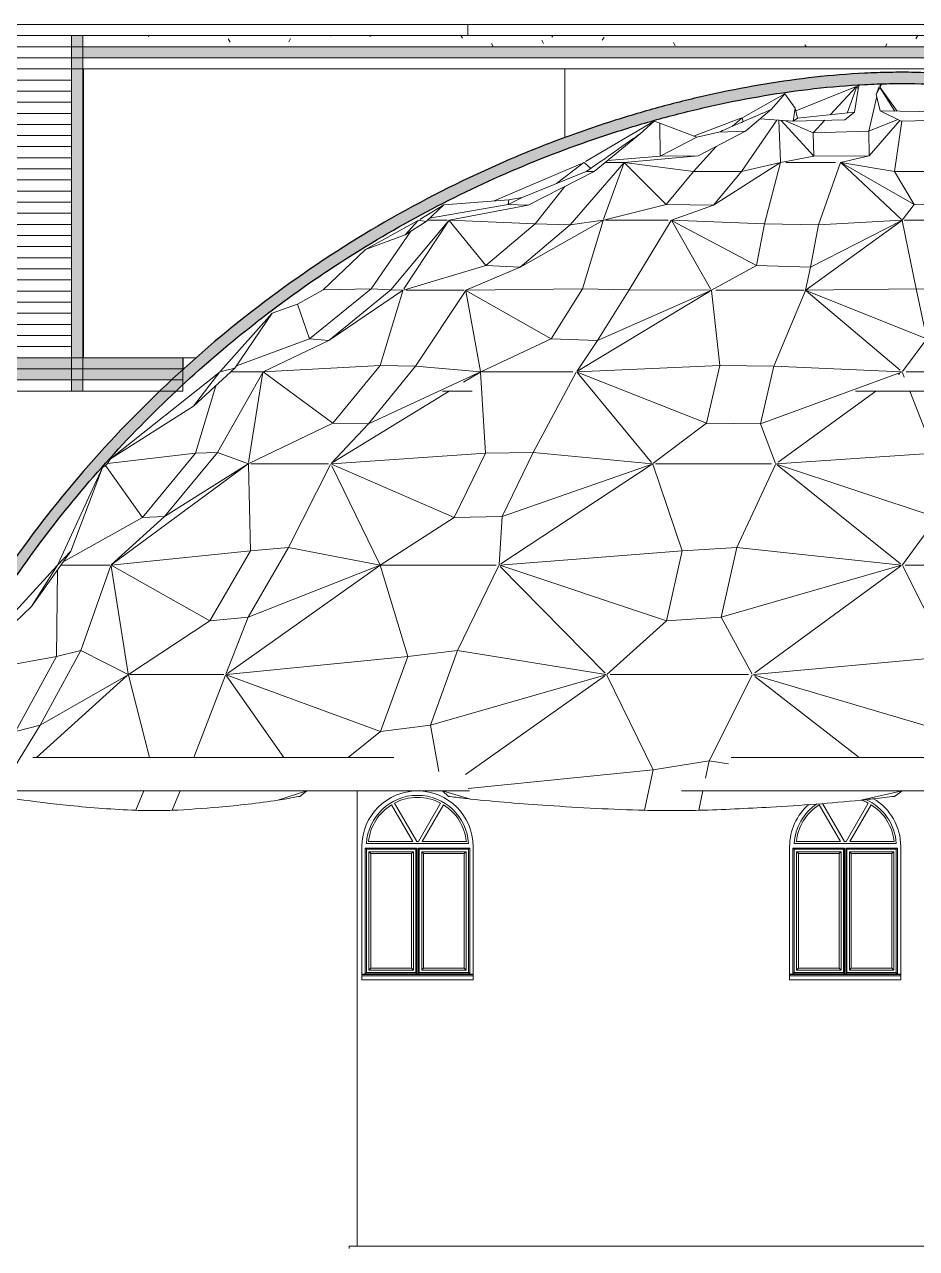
# Model space of a CAD drawing. Header units: millimetres. Extents: x -19779 to 53254, y -11975 to 15500.
# Drawn here: x 9084 to 17114, y 3580 to 14600 of the extents above; entities that cross this region are included whole.
import ezdxf

# ---------------------------------------------------------------- set-up
doc = ezdxf.new("R2010")
doc.units = ezdxf.units.MM
for name, color, linetype, lineweight in [('A-FLOR', 192, 'Continuous', 9), ('A-FLOR-FNSH', 192, 'Continuous', 35), ('A-FLOR-HRAL', 11, 'Continuous', 9), ('A-FLOR-MCUT', 51, 'Continuous', 9), ('A-FLOR-PATT', 8, 'Continuous', 35), ('A-GENM', 13, 'Continuous', 9), ('A-GLAZ', 151, 'Continuous', 9), ('A-GLAZ-CURT', 52, 'Continuous', 9), ('A-WALL', 113, 'Continuous', 9), ('A-WALL-PATT', 111, 'Continuous', 25), ('I-WALL', 2, 'Continuous', 9)]:
    doc.layers.add(name, color=color, linetype=linetype, lineweight=lineweight)
pattern_1 = [(0, (19874.81, -1675), (812.8, 203.2), [33.528, -576.072, 33.528, -576.072, -3251.2]), (0, (19874.81, -1675), (812.8, 203.2), [-1219.2, 33.528, -1185.672, 33.528, -576.072, -1422.4]), (0, (19874.81, -1675), (812.8, 203.2), [-3048, 33.528, -372.872, 33.528, -982.472]), (120, (20179.61, -1573.4), (-582.3764, 602.3054), [33.528, -576.072, 33.528, -3827.272]), (120, (20179.61, -1573.4), (-582.3764, 602.3054), [-643.128, -576.072, 33.528, -1185.672, -2032]), (120, (20179.61, -1573.4), (-582.3764, 602.3054), [-2438.4, 33.528, -576.072, 33.528, -1388.872]), (120, (20179.61, -1573.4), (-582.3764, 602.3054), [-3081.528, -372.872, 33.528, -982.472]), (240, (20281.21, -1167), (-230.4236, -805.5054), [33.528, -576.072, 33.528, -3827.272]), (240, (20281.21, -1167), (-230.4236, -805.5054), [-643.128, -576.072, 33.528, -1185.672, -2032]), (240, (20281.21, -1167), (-230.4236, -805.5054), [-2438.4, 33.528, -576.072, 33.528, -1388.872]), (240, (20281.21, -1167), (-230.4236, -805.5054), [-3081.528, -372.872, 33.528, -982.472])]

# ---------------------------------------------------------------- blocks, each defined once
blk = doc.blocks.new('栏杆扶手 - 栏杆扶手-159512-Section 1')
at = {"layer": 'A-FLOR-HRAL'}
for p in [(21987, 3600), (12008, 3580)]:
    blk.add_line(p, (12008, 3600), dxfattribs=at)
blk = doc.blocks.new('HOOR LIGHT3 - HOOR LIGHT-166080-Section 1')
at = {"layer": 'A-GENM'}
for p, q in [((7365, 11800), (9509, 11800)), ((9509, 11700), (7365, 11700))]:
    blk.add_line(p, q, dxfattribs=at)
blk = doc.blocks.new('HOOR LIGHT4 - HOOR LIGHT-166110-Section 1')
at = {"layer": 'A-GENM'}
for p, q in [((7365, 12000), (9509, 12000)), ((9509, 11900), (7365, 11900))]:
    blk.add_line(p, q, dxfattribs=at)
blk = doc.blocks.new('HOOR LIGHT5 - HOOR LIGHT-166140-Section 1')
at = {"layer": 'A-GENM'}
for p, q in [((7365, 12200), (9509, 12200)), ((9509, 12100), (7365, 12100))]:
    blk.add_line(p, q, dxfattribs=at)
blk = doc.blocks.new('HOOR LIGHT6 - HOOR LIGHT-166170-Section 1')
at = {"layer": 'A-GENM'}
for p, q in [((7365, 12400), (9509, 12400)), ((9509, 12300), (7365, 12300))]:
    blk.add_line(p, q, dxfattribs=at)
blk = doc.blocks.new('HOOR LIGHT7 - HOOR LIGHT-166200-Section 1')
at = {"layer": 'A-GENM'}
for p, q in [((7365, 12600), (9509, 12600)), ((9509, 12500), (7365, 12500))]:
    blk.add_line(p, q, dxfattribs=at)
blk = doc.blocks.new('HOOR LIGHT8 - HOOR LIGHT-166230-Section 1')
at = {"layer": 'A-GENM'}
for p, q in [((7365, 12800), (9509, 12800)), ((9509, 12700), (7365, 12700))]:
    blk.add_line(p, q, dxfattribs=at)
blk = doc.blocks.new('HOOR LIGHT9 - HOOR LIGHT-166260-Section 1')
at = {"layer": 'A-GENM'}
for p, q in [((7365, 13000), (9509, 13000)), ((9509, 12900), (7365, 12900))]:
    blk.add_line(p, q, dxfattribs=at)
blk = doc.blocks.new('HOOR LIGHT10 - HOOR LIGHT-166290-Section 1')
at = {"layer": 'A-GENM'}
for p, q in [((7365, 13200), (9509, 13200)), ((9509, 13100), (7365, 13100))]:
    blk.add_line(p, q, dxfattribs=at)
blk = doc.blocks.new('HOOR LIGHT11 - HOOR LIGHT-166320-Section 1')
at = {"layer": 'A-GENM'}
for p, q in [((7365, 13400), (9509, 13400)), ((9509, 13300), (7365, 13300))]:
    blk.add_line(p, q, dxfattribs=at)
blk = doc.blocks.new('HOOR LIGHT12 - HOOR LIGHT-166350-Section 1')
at = {"layer": 'A-GENM'}
for p, q in [((7365, 13600), (9509, 13600)), ((9509, 13500), (7365, 13500))]:
    blk.add_line(p, q, dxfattribs=at)
blk = doc.blocks.new('HOOR LIGHT13 - HOOR LIGHT-166380-Section 1')
at = {"layer": 'A-GENM'}
for p, q in [((7365, 13800), (9509, 13800)), ((9509, 13700), (7365, 13700))]:
    blk.add_line(p, q, dxfattribs=at)
blk = doc.blocks.new('HOOR LIGHT14 - HOOR LIGHT-166410-Section 1')
at = {"layer": 'A-GENM'}
for p, q in [((7365, 14000), (9509, 14000)), ((9509, 13900), (7365, 13900))]:
    blk.add_line(p, q, dxfattribs=at)
blk = doc.blocks.new('HOOR LIGHT15 - HOOR LIGHT-166476-Section 1')
at = {"layer": 'A-GENM'}
for p, q in [((7365, 14200), (9509, 14200)), ((9509, 14100), (7365, 14100))]:
    blk.add_line(p, q, dxfattribs=at)
blk = doc.blocks.new('HOOR LIGHT16 - HOOR LIGHT-166506-Section 1')
at = {"layer": 'A-GENM'}
for p, q in [((7365, 14400), (9509, 14400)), ((9509, 14300), (7365, 14300))]:
    blk.add_line(p, q, dxfattribs=at)
blk = doc.blocks.new('HOOR LIGHT17 - HOOR LIGHT-166536-Section 1')
at = {"layer": 'A-GENM'}
for p, q in [((7448, 14600), (13076, 14600)), ((13076, 14600), (20942, 14600)), ((13076, 14500), (13076, 14600)), ((9509, 14500), (7448, 14500))]:
    blk.add_line(p, q, dxfattribs=at)
blk = doc.blocks.new('tarh gonbad - tarh gonbad-172815-Section 1')
at = {"layer": 'A-GLAZ-CURT'}
for p, q in [((8514, 8784), (9378, 9728)), ((9413, 9733), (9852, 9733)), ((9593, 8963), (9861, 9729)), ((9861, 9729), (9593, 8963)), ((9864, 9724), (10018, 8755)), ((9372, 8909), (9382, 9688)), ((9382, 9688), (9372, 8909)), ((9593, 8963), (9227, 8293)), ((9227, 8293), (9593, 8963)), ((9593, 8963), (9372, 8909)), ((9593, 8963), (9372, 8909)), ((10018, 8748), (9593, 8963)), ((10018, 8748), (9593, 8963)), ((9372, 8909), (8485, 8748)), ((9372, 8909), (8485, 8748)), ((9372, 8909), (9004, 8235)), ((9004, 8235), (9372, 8909)), ((8483, 8744), (9004, 8235)), ((8483, 8744), (9004, 8235)), ((9194, 8000), (10008, 8738)), ((10017, 8746), (9227, 8293)), ((9227, 8293), (10017, 8746)), ((8363, 8000), (8453, 8572)), ((9227, 8293), (8922, 7796)), ((9227, 8293), (8922, 7796)), ((9004, 8235), (9227, 8293)), ((9004, 8235), (9227, 8293)), ((8457, 7810), (9004, 8235)), ((9004, 8235), (8457, 7810)), ((8743, 7700), (8458, 7700))]:
    blk.add_line(p, q, dxfattribs=at)
blk = doc.blocks.new('tarh gonbad - tarh gonbad-V20-Section 1')
at = {"layer": 'A-GLAZ-CURT'}
for p, q in [((10912, 8758), (12282, 9730)), ((12535, 8909), (12286, 9733)), ((12286, 9733), (12535, 8909)), ((12292, 9733), (13329, 9733)), ((12983, 8963), (13354, 9729)), ((13354, 9729), (12983, 8963)), ((13367, 9721), (14310, 8761)), ((12983, 8963), (12535, 8909)), ((12983, 8963), (12535, 8909)), ((12983, 8963), (12739, 8293)), ((12739, 8293), (12983, 8963)), ((14318, 8748), (12983, 8963)), ((14318, 8748), (12983, 8963)), ((12535, 8909), (10902, 8748)), ((12535, 8909), (10902, 8748)), ((12535, 8909), (12290, 8235)), ((12290, 8235), (12535, 8909)), ((10901, 8745), (12290, 8235)), ((10901, 8745), (12290, 8235)), ((11418, 8000), (10904, 8737)), ((14317, 8745), (12739, 8293)), ((12739, 8293), (14317, 8745)), ((13054, 7847), (14305, 8734)), ((12290, 8235), (12739, 8293)), ((12290, 8235), (12739, 8293)), ((12739, 8293), (12814, 7876)), ((12739, 8293), (12814, 7876)), ((11999, 8000), (12290, 8235)), ((12290, 8235), (11999, 8000))]:
    blk.add_line(p, q, dxfattribs=at)
blk = doc.blocks.new('tarh gonbad - tarh gonbad-172816-Section 1')
at = {"layer": 'A-GLAZ-CURT'}
for p, q in [((9875, 9742), (11087, 10635)), ((11118, 9862), (11101, 10642)), ((11101, 10642), (11118, 9862)), ((11121, 10645), (11820, 10645)), ((11460, 9891), (11839, 10640)), ((11839, 10640), (11460, 9891)), ((11850, 10628), (12284, 9737)), ((11118, 9862), (9866, 9733)), ((11118, 9862), (9866, 9733)), ((11118, 9862), (10754, 9231)), ((10754, 9231), (11118, 9862)), ((11460, 9891), (11098, 9263)), ((11098, 9263), (11460, 9891)), ((11460, 9891), (11118, 9862)), ((11460, 9891), (11118, 9862)), ((12286, 9733), (11460, 9891)), ((12286, 9733), (11460, 9891)), ((10018, 8755), (9864, 9724)), ((9865, 9731), (10754, 9231)), ((9865, 9731), (10754, 9231)), ((10912, 8758), (12282, 9730)), ((12285, 9732), (11098, 9263)), ((11098, 9263), (12285, 9732)), ((10754, 9231), (11098, 9263)), ((10754, 9231), (11098, 9263)), ((11098, 9263), (10897, 8750)), ((11098, 9263), (10897, 8750)), ((10022, 8749), (10754, 9231)), ((10754, 9231), (10022, 8749)), ((10880, 8747), (10034, 8747))]:
    blk.add_line(p, q, dxfattribs=at)
blk = doc.blocks.new('tarh gonbad - tarh gonbad-V21-Section 1')
at = {"layer": 'A-GLAZ-CURT'}
for p, q in [((13373, 9744), (14725, 10636)), ((15003, 9862), (14739, 10642)), ((14739, 10642), (15003, 9862)), ((14763, 10645), (15810, 10645)), ((15497, 9891), (15845, 10640)), ((15845, 10640), (15497, 9891)), ((15863, 10632), (16971, 9744)), ((15003, 9862), (13362, 9733)), ((15003, 9862), (13362, 9733)), ((15003, 9862), (14862, 9231)), ((14862, 9231), (15003, 9862)), ((15497, 9891), (15003, 9862)), ((15497, 9891), (15003, 9862)), ((15497, 9891), (15355, 9263)), ((15355, 9263), (15497, 9891)), ((16979, 9733), (15497, 9891)), ((16979, 9733), (15497, 9891)), ((13362, 9731), (14862, 9231)), ((13362, 9731), (14862, 9231)), ((14310, 8761), (13367, 9721)), ((16979, 9731), (15355, 9263)), ((15355, 9263), (16979, 9731)), ((15659, 8762), (16971, 9722)), ((14862, 9231), (15355, 9263)), ((14862, 9231), (15355, 9263)), ((15355, 9263), (15636, 8751)), ((15355, 9263), (15636, 8751)), ((14327, 8749), (14862, 9231)), ((14862, 9231), (14327, 8749)), ((15601, 8747), (14357, 8747))]:
    blk.add_line(p, q, dxfattribs=at)
blk = doc.blocks.new('tarh gonbad - tarh gonbad-172817-Section 1')
at = {"layer": 'A-GLAZ-CURT'}
for p, q in [((9859, 10691), (10834, 11465)), ((10822, 10748), (11232, 11473)), ((11232, 11473), (10822, 10748)), ((10942, 11473), (11228, 11473)), ((11231, 11471), (11102, 10656)), ((10624, 10740), (10806, 11347)), ((10806, 11347), (10624, 10740)), ((10624, 10740), (9833, 10649)), ((10624, 10740), (9833, 10649)), ((9859, 10691), (9833, 10649)), ((10624, 10740), (10146, 10161)), ((10146, 10161), (10624, 10740)), ((10822, 10748), (10345, 10170)), ((10345, 10170), (10822, 10748)), ((10822, 10748), (10624, 10740)), ((10822, 10748), (10624, 10740)), ((11101, 10645), (10822, 10748)), ((11101, 10645), (10822, 10748)), ((9385, 9738), (9786, 10612)), ((9813, 10629), (9786, 10612)), ((9813, 10629), (9833, 10649)), ((9813, 10629), (10146, 10161)), ((9813, 10629), (10146, 10161)), ((9875, 9742), (11087, 10635)), ((11099, 10644), (10345, 10170)), ((10345, 10170), (11099, 10644)), ((9434, 9762), (10146, 10161)), ((10146, 10161), (9434, 9762)), ((10345, 10170), (9864, 9735)), ((10345, 10170), (9864, 9735)), ((10146, 10161), (10345, 10170)), ((10146, 10161), (10345, 10170)), ((9852, 9733), (9413, 9733))]:
    blk.add_line(p, q, dxfattribs=at)
blk = doc.blocks.new('tarh gonbad - tarh gonbad-V22-Section 1')
at = {"layer": 'A-GLAZ-CURT'}
for p, q in [((13037, 11379), (13182, 11468)), ((13233, 10740), (13190, 11471)), ((13190, 11471), (13233, 10740)), ((13198, 11473), (14019, 11473)), ((13663, 10748), (14051, 11469)), ((14051, 11469), (13663, 10748)), ((14062, 11463), (14728, 10656)), ((11864, 10659), (12908, 11300)), ((13233, 10740), (11850, 10645)), ((13233, 10740), (11850, 10645)), ((13233, 10740), (12953, 10161)), ((12953, 10161), (13233, 10740)), ((13663, 10748), (13233, 10740)), ((13663, 10748), (13233, 10740)), ((13663, 10748), (13384, 10170)), ((13384, 10170), (13663, 10748)), ((14734, 10645), (13663, 10748)), ((14734, 10645), (13663, 10748)), ((11848, 10642), (12953, 10161)), ((11848, 10642), (12953, 10161)), ((12284, 9737), (11850, 10628)), ((13373, 9744), (14725, 10636)), ((14733, 10643), (13384, 10170)), ((13384, 10170), (14733, 10643)), ((12286, 9733), (12953, 10161)), ((12953, 10161), (12286, 9733)), ((12953, 10161), (13384, 10170)), ((12953, 10161), (13384, 10170)), ((13384, 10170), (13356, 9735)), ((13384, 10170), (13356, 9735)), ((13329, 9733), (12292, 9733))]:
    blk.add_line(p, q, dxfattribs=at)
blk = doc.blocks.new('tarh gonbad - tarh gonbad-172818-Section 1')
at = {"layer": 'A-GLAZ-CURT'}
for p, q in [((12285, 11530), (12489, 12202)), ((12489, 12202), (12285, 11530)), ((12520, 12207), (13043, 12207)), ((12605, 11524), (13056, 12205)), ((13056, 12205), (12605, 11524)), ((13057, 12203), (13189, 11477)), ((11102, 10656), (11231, 11471)), ((12285, 11530), (11232, 11473)), ((12285, 11530), (11232, 11473)), ((11232, 11473), (11861, 11011)), ((11232, 11473), (11861, 11011)), ((12285, 11530), (11861, 11011)), ((11861, 11011), (12285, 11530)), ((12605, 11524), (12180, 11004)), ((12180, 11004), (12605, 11524)), ((13188, 11472), (12180, 11004)), ((12180, 11004), (13188, 11472)), ((12605, 11524), (12285, 11530)), ((12605, 11524), (12285, 11530)), ((13190, 11473), (12605, 11524)), ((13190, 11473), (12605, 11524)), ((13037, 11379), (13182, 11468)), ((11864, 10659), (12908, 11300)), ((11105, 10647), (11861, 11011)), ((11861, 11011), (11105, 10647)), ((12180, 11004), (11844, 10647)), ((12180, 11004), (11844, 10647)), ((11861, 11011), (12180, 11004)), ((11861, 11011), (12180, 11004)), ((11820, 10645), (11121, 10645))]:
    blk.add_line(p, q, dxfattribs=at)
blk = doc.blocks.new('tarh gonbad - tarh gonbad-V23-Section 1')
at = {"layer": 'A-GLAZ-CURT'}
for p, q in [((14072, 11484), (15250, 12195)), ((15344, 11530), (15269, 12204)), ((15269, 12204), (15344, 11530)), ((15309, 12207), (16104, 12207)), ((15829, 11524), (16115, 12205)), ((16115, 12205), (15829, 11524)), ((16121, 12203), (16968, 11487)), ((15344, 11530), (14059, 11473)), ((15344, 11530), (14059, 11473)), ((14059, 11471), (15225, 11011)), ((14059, 11471), (15225, 11011)), ((14728, 10656), (14062, 11463)), ((15344, 11530), (15225, 11011)), ((15225, 11011), (15344, 11530)), ((15829, 11524), (15344, 11530)), ((15829, 11524), (15344, 11530)), ((15829, 11524), (15709, 11004)), ((15709, 11004), (15829, 11524)), ((16978, 11470), (15709, 11004)), ((15709, 11004), (16978, 11470)), ((16979, 11473), (15829, 11524)), ((16979, 11473), (15829, 11524)), ((16952, 11449), (16965, 11458)), ((15868, 10660), (16748, 11300)), ((14740, 10647), (15225, 11011)), ((15225, 11011), (14740, 10647)), ((15225, 11011), (15709, 11004)), ((15225, 11011), (15709, 11004)), ((15709, 11004), (15846, 10647)), ((15709, 11004), (15846, 10647)), ((15810, 10645), (14763, 10645))]:
    blk.add_line(p, q, dxfattribs=at)
blk = doc.blocks.new('tarh gonbad - tarh gonbad-172819-Section 1')
at = {"layer": 'A-GLAZ-CURT'}
for p, q in [((12154, 12573), (12617, 12830)), ((12382, 12210), (12903, 12835)), ((12903, 12835), (12382, 12210)), ((12900, 12830), (12499, 12220)), ((12712, 12837), (12890, 12837)), ((12205, 12221), (12562, 12739)), ((12562, 12739), (12205, 12221)), ((12154, 12573), (11772, 12212)), ((11542, 12081), (11772, 12212)), ((12205, 12221), (11651, 11770)), ((11651, 11770), (12205, 12221)), ((12205, 12221), (11772, 12212)), ((12205, 12221), (11772, 12212)), ((12382, 12210), (11824, 11755)), ((11824, 11755), (12382, 12210)), ((12486, 12204), (11824, 11755)), ((11824, 11755), (12486, 12204)), ((12382, 12210), (12205, 12221)), ((12382, 12210), (12205, 12221)), ((12490, 12207), (12382, 12210)), ((12490, 12207), (12382, 12210)), ((11542, 12081), (11314, 12000)), ((11542, 12081), (11651, 11770)), ((11542, 12081), (11651, 11770)), ((10850, 11480), (11314, 12000)), ((10992, 11527), (11651, 11770)), ((11651, 11770), (10992, 11527)), ((11824, 11755), (11232, 11473)), ((11824, 11755), (11232, 11473)), ((11651, 11770), (11824, 11755)), ((11651, 11770), (11824, 11755)), ((11228, 11473), (10942, 11473))]:
    blk.add_line(p, q, dxfattribs=at)
blk = doc.blocks.new('tarh gonbad - tarh gonbad-V24-Section 1')
at = {"layer": 'A-GLAZ-CURT'}
for p, q in [((14108, 12221), (14293, 12834)), ((14293, 12834), (14108, 12221)), ((14315, 12837), (14877, 12837)), ((14528, 12210), (14905, 12835)), ((14905, 12835), (14528, 12210)), ((14910, 12831), (15261, 12220)), ((13189, 11477), (13057, 12203)), ((13058, 12206), (13825, 11770)), ((13058, 12206), (13825, 11770)), ((14108, 12221), (13059, 12207)), ((14108, 12221), (13059, 12207)), ((14108, 12221), (13825, 11770)), ((13825, 11770), (14108, 12221)), ((14072, 11484), (15250, 12195)), ((14528, 12210), (14108, 12221)), ((14528, 12210), (14108, 12221)), ((14528, 12210), (14243, 11755)), ((14243, 11755), (14528, 12210)), ((15263, 12204), (14243, 11755)), ((14243, 11755), (15263, 12204)), ((15265, 12207), (14528, 12210)), ((15265, 12207), (14528, 12210)), ((13191, 11473), (13825, 11770)), ((13825, 11770), (13191, 11473)), ((13825, 11770), (14243, 11755)), ((13825, 11770), (14243, 11755)), ((14243, 11755), (14055, 11475)), ((14243, 11755), (14055, 11475)), ((14019, 11473), (13198, 11473))]:
    blk.add_line(p, q, dxfattribs=at)
blk = doc.blocks.new('tarh gonbad - tarh gonbad-172820-Section 1')
at = {"layer": 'A-GLAZ-CURT'}
for p, q in [((13313, 13012), (14092, 13345)), ((13997, 12796), (14482, 13358)), ((14482, 13358), (13997, 12796)), ((14482, 13356), (14297, 12846)), ((14312, 13358), (14477, 13358)), ((13680, 12805), (13948, 13141)), ((13948, 13141), (13680, 12805)), ((12499, 12220), (12900, 12830)), ((12906, 12836), (13237, 12429)), ((12906, 12836), (13237, 12429)), ((13680, 12805), (12908, 12837)), ((13680, 12805), (12908, 12837)), ((13680, 12805), (13237, 12429)), ((13237, 12429), (13680, 12805)), ((14290, 12835), (13546, 12414)), ((13546, 12414), (14290, 12835)), ((13997, 12796), (13546, 12414)), ((13546, 12414), (13997, 12796)), ((13997, 12796), (13680, 12805)), ((13997, 12796), (13680, 12805)), ((14292, 12837), (13997, 12796)), ((14292, 12837), (13997, 12796)), ((12496, 12208), (13237, 12429)), ((13237, 12429), (12496, 12208)), ((13546, 12414), (13058, 12207)), ((13546, 12414), (13058, 12207)), ((13237, 12429), (13546, 12414)), ((13237, 12429), (13546, 12414)), ((13043, 12207), (12520, 12207))]:
    blk.add_line(p, q, dxfattribs=at)
blk = doc.blocks.new('tarh gonbad - tarh gonbad-V25-Section 1')
at = {"layer": 'A-GLAZ-CURT'}
for p, q in [((15745, 12805), (15891, 13356)), ((15891, 13356), (15745, 12805)), ((15937, 13358), (16386, 13358)), ((16232, 12796), (16431, 13356)), ((16431, 13356), (16232, 12796)), ((16436, 13354), (16978, 12844)), ((15745, 12805), (14908, 12837)), ((15745, 12805), (14908, 12837)), ((14908, 12836), (15675, 12429)), ((14908, 12836), (15675, 12429)), ((15261, 12220), (14910, 12831)), ((15745, 12805), (15675, 12429)), ((15675, 12429), (15745, 12805)), ((16232, 12796), (15745, 12805)), ((16232, 12796), (15745, 12805)), ((16120, 12210), (16978, 12832)), ((16983, 12836), (16161, 12414)), ((16161, 12414), (16983, 12836)), ((16232, 12796), (16161, 12414)), ((16161, 12414), (16232, 12796)), ((16983, 12837), (16232, 12796)), ((16983, 12837), (16232, 12796)), ((15270, 12208), (15675, 12429)), ((15675, 12429), (15270, 12208)), ((15675, 12429), (16161, 12414)), ((15675, 12429), (16161, 12414)), ((16161, 12414), (16116, 12207)), ((16161, 12414), (16116, 12207)), ((16104, 12207), (15309, 12207))]:
    blk.add_line(p, q, dxfattribs=at)
blk = doc.blocks.new('tarh gonbad - tarh gonbad-172821-Section 1')
at = {"layer": 'A-GLAZ-CURT'}
for p, q in [((14751, 13731), (14133, 13365)), ((14751, 13731), (14626, 13616)), ((14212, 13275), (14626, 13616)), ((14626, 13616), (14212, 13275)), ((13313, 13012), (14092, 13345)), ((14119, 13356), (13874, 13168)), ((13874, 13168), (14119, 13356)), ((14122, 13358), (14181, 13304)), ((14122, 13358), (14181, 13304)), ((13563, 13043), (14140, 13275)), ((14212, 13275), (13618, 12972)), ((13618, 12972), (14212, 13275)), ((14212, 13275), (14140, 13275)), ((14212, 13275), (14140, 13275)), ((13443, 13022), (12859, 12976)), ((13563, 13043), (13437, 12979)), ((13437, 12979), (13563, 13043)), ((13443, 13022), (13437, 12979)), ((13443, 13022), (13437, 12979)), ((13443, 13022), (13563, 13043)), ((12643, 12845), (12859, 12976)), ((12731, 12855), (13437, 12979)), ((13437, 12979), (12731, 12855)), ((13618, 12972), (12908, 12838)), ((13618, 12972), (12908, 12838)), ((13437, 12979), (13618, 12972)), ((13437, 12979), (13618, 12972)), ((12890, 12837), (12712, 12837))]:
    blk.add_line(p, q, dxfattribs=at)
blk.add_open_spline([(14626, 13616), (14585, 13587), (14504, 13531), (14383, 13445), (14282, 13374), (14200, 13318), (14160, 13289), (14140, 13275)], degree=3, knots=[-1, -1, -1, -1, -0.75, -0.5, -0.25, -0.125, 0, 0, 0, 0], dxfattribs=at)
blk = doc.blocks.new('tarh gonbad - tarh gonbad-V26-Section 1')
at = {"layer": 'A-GLAZ-CURT'}
for p, q in [((15107, 13595), (15534, 13757)), ((15540, 13275), (15858, 13740)), ((15858, 13740), (15540, 13275)), ((15874, 13738), (15891, 13363)), ((15107, 13275), (15312, 13502)), ((15312, 13502), (15107, 13275)), ((14297, 12846), (14482, 13356)), ((15107, 13275), (14482, 13358)), ((15107, 13275), (14482, 13358)), ((14482, 13358), (14860, 12979)), ((14482, 13358), (14860, 12979)), ((15890, 13357), (15287, 12972)), ((15287, 12972), (15890, 13357)), ((15890, 13357), (15540, 13275)), ((15890, 13357), (15540, 13275)), ((15107, 13275), (14860, 12979)), ((14860, 12979), (15107, 13275)), ((15540, 13275), (15107, 13275)), ((15540, 13275), (15107, 13275)), ((15540, 13275), (15287, 12972)), ((15287, 12972), (15540, 13275)), ((14296, 12838), (14860, 12979)), ((14860, 12979), (14296, 12838)), ((14860, 12979), (15287, 12972)), ((14860, 12979), (15287, 12972)), ((15287, 12972), (14908, 12838)), ((15287, 12972), (14908, 12838)), ((14877, 12837), (14315, 12837))]:
    blk.add_line(p, q, dxfattribs=at)
blk = doc.blocks.new('tarh gonbad - tarh gonbad-172822-Section 1')
at = {"layer": 'A-GLAZ-CURT'}
for p, q in [((15929, 13975), (15550, 13764)), ((15929, 13975), (15808, 13837)), ((15576, 13639), (15808, 13837)), ((15808, 13837), (15576, 13639)), ((14133, 13365), (14751, 13731)), ((14803, 13713), (14751, 13731)), ((14803, 13713), (14807, 13413)), ((14803, 13713), (15135, 13584)), ((14803, 13713), (14807, 13413)), ((15107, 13595), (15534, 13757)), ((15544, 13760), (15455, 13683)), ((15455, 13683), (15544, 13760)), ((15545, 13761), (15554, 13726)), ((15545, 13761), (15554, 13726)), ((15135, 13584), (14807, 13413)), ((14807, 13413), (15135, 13584)), ((15135, 13584), (15334, 13631)), ((15576, 13639), (15150, 13418)), ((15150, 13418), (15576, 13639)), ((15576, 13639), (15334, 13631)), ((15576, 13639), (15334, 13631)), ((14477, 13358), (14312, 13358)), ((14333, 13375), (14807, 13413)), ((14807, 13413), (14333, 13375)), ((15150, 13418), (14482, 13358)), ((15150, 13418), (14482, 13358)), ((14807, 13413), (15150, 13418)), ((14807, 13413), (15150, 13418))]:
    blk.add_line(p, q, dxfattribs=at)
blk.add_open_spline([(15808, 13837), (15792, 13829), (15766, 13818), (15732, 13803), (15707, 13792), (15682, 13781), (15656, 13770), (15631, 13759), (15591, 13742), (15538, 13719), (15470, 13689), (15402, 13660), (15357, 13640), (15334, 13631)], degree=3, knots=[-1, -1, -1, -1, -0.892857, -0.839286, -0.785714, -0.732143, -0.678571, -0.625, -0.571429, -0.428571, -0.285714, -0.142857, 0, 0, 0, 0], dxfattribs=at)
blk = doc.blocks.new('tarh gonbad - tarh gonbad-V27-Section 1')
at = {"layer": 'A-GLAZ-CURT'}
for p, q in [((16027, 13823), (16564, 14038)), ((16337, 13788), (16575, 14041)), ((16575, 14041), (16337, 13788)), ((16786, 14033), (16941, 13821)), ((16684, 13639), (16757, 13951)), ((16757, 13951), (16684, 13639)), ((15891, 13363), (15874, 13738)), ((15895, 13737), (16189, 13413)), ((15895, 13737), (16189, 13413)), ((16185, 13626), (15936, 13734)), ((16185, 13626), (15936, 13734)), ((16185, 13626), (16290, 13738)), ((16290, 13738), (16185, 13626)), ((16945, 13745), (16684, 13639)), ((16945, 13745), (16684, 13639)), ((16963, 13736), (16689, 13418)), ((16689, 13418), (16963, 13736)), ((16684, 13639), (16185, 13626)), ((16684, 13639), (16185, 13626)), ((16185, 13626), (16189, 13413)), ((16189, 13413), (16185, 13626)), ((16684, 13639), (16689, 13418)), ((16689, 13418), (16684, 13639)), ((15893, 13358), (16189, 13413)), ((16189, 13413), (15893, 13358)), ((16386, 13358), (15937, 13358)), ((16189, 13413), (16689, 13418)), ((16189, 13413), (16689, 13418)), ((16689, 13418), (16431, 13358)), ((16689, 13418), (16431, 13358))]:
    blk.add_line(p, q, dxfattribs=at)
blk = doc.blocks.new('tarh gonbad - tarh gonbad-172823-Section 1')
at = {"layer": 'A-GLAZ-CURT'}
for p, q in [((16027, 13823), (16564, 14038)), ((16576, 14042), (16490, 13803)), ((16490, 13803), (16576, 14042)), ((16556, 13810), (16588, 14017)), ((16577, 14042), (16588, 14017)), ((16577, 14042), (16588, 14017)), ((16598, 14053), (16582, 14046)), ((16598, 14053), (16588, 14017)), ((15550, 13764), (15929, 13975)), ((16022, 13847), (15929, 13975)), ((16022, 13847), (16004, 13729)), ((16022, 13847), (16004, 13729)), ((16022, 13847), (16042, 13758)), ((16042, 13758), (16556, 13810)), ((16556, 13810), (16469, 13743)), ((16469, 13743), (16556, 13810)), ((15707, 13750), (16004, 13729)), ((16004, 13729), (15707, 13750)), ((16042, 13758), (16004, 13729)), ((16004, 13729), (16042, 13758)), ((16004, 13729), (16469, 13743)), ((16004, 13729), (16469, 13743))]:
    blk.add_line(p, q, dxfattribs=at)
blk = doc.blocks.new('tarh gonbad - tarh gonbad-V28-Section 1')
at = {"layer": 'A-GLAZ-CURT'}
for p, q in [((15659, 8762), (16971, 9722)), ((17399, 8909), (16987, 9729)), ((16987, 9729), (17399, 8909)), ((17013, 9733), (18196, 9733)), ((17901, 8963), (18233, 9727)), ((18233, 9727), (17901, 8963)), ((18257, 9718), (19617, 8768)), ((17901, 8963), (17399, 8909)), ((17901, 8963), (17399, 8909)), ((17901, 8963), (17872, 8293)), ((17872, 8293), (17901, 8963)), ((19635, 8748), (17901, 8963)), ((19635, 8748), (17901, 8963)), ((17399, 8909), (15647, 8748)), ((17399, 8909), (15647, 8748)), ((17399, 8909), (17369, 8235)), ((17369, 8235), (17399, 8909)), ((15647, 8744), (17369, 8235)), ((15647, 8744), (17369, 8235)), ((16599, 8000), (15660, 8730)), ((19635, 8744), (17872, 8293)), ((17872, 8293), (19635, 8744)), ((18765, 8000), (19625, 8729)), ((17369, 8235), (17872, 8293)), ((17369, 8235), (17872, 8293)), ((17872, 8293), (18138, 8000)), ((17872, 8293), (18138, 8000)), ((17201, 8000), (17369, 8235)), ((17369, 8235), (17201, 8000))]:
    blk.add_line(p, q, dxfattribs=at)
blk = doc.blocks.new('tarh gonbad - tarh gonbad-V29-Section 1')
at = {"layer": 'A-GLAZ-CURT'}
for p, q in [((17004, 11426), (16987, 11468)), ((16987, 11468), (17004, 11426)), ((17020, 11473), (17970, 11473)), ((17773, 10748), (17994, 11470)), ((17994, 11470), (17773, 10748)), ((18008, 11464), (18216, 11325)), ((16952, 11449), (16965, 11458)), ((15868, 10660), (16748, 11300)), ((17274, 10740), (17053, 11300)), ((17053, 11300), (17274, 10740)), ((18254, 11300), (19221, 10653)), ((17274, 10740), (15854, 10645)), ((17274, 10740), (15854, 10645)), ((17773, 10748), (17274, 10740)), ((17773, 10748), (17274, 10740)), ((17274, 10740), (17300, 10161)), ((17300, 10161), (17274, 10740)), ((19228, 10645), (17773, 10748)), ((17773, 10748), (17798, 10170)), ((19228, 10645), (17773, 10748)), ((17798, 10170), (17773, 10748)), ((15854, 10643), (17300, 10161)), ((15854, 10643), (17300, 10161)), ((16971, 9744), (15863, 10632)), ((19229, 10644), (17798, 10170)), ((17798, 10170), (19229, 10644)), ((18251, 9747), (19224, 10637)), ((16987, 9735), (17300, 10161)), ((17300, 10161), (16987, 9735)), ((17300, 10161), (17798, 10170)), ((17300, 10161), (17798, 10170)), ((17798, 10170), (18233, 9736)), ((17798, 10170), (18233, 9736)), ((18196, 9733), (17013, 9733))]:
    blk.add_line(p, q, dxfattribs=at)
blk = doc.blocks.new('tarh gonbad - tarh gonbad-V30-Section 1')
at = {"layer": 'A-GLAZ-CURT'}
for p, q in [((16120, 12210), (16978, 12832)), ((17110, 12221), (16985, 12836)), ((16985, 12836), (17110, 12221)), ((17004, 12837), (17648, 12837)), ((17612, 12210), (17701, 12833)), ((17701, 12833), (17612, 12210)), ((17718, 12827), (18678, 12222)), ((17110, 12221), (16118, 12207)), ((17110, 12221), (16118, 12207)), ((16118, 12206), (17207, 11770)), ((16118, 12206), (17207, 11770)), ((16968, 11487), (16121, 12203)), ((17612, 12210), (17110, 12221)), ((17110, 12221), (17207, 11770)), ((17612, 12210), (17110, 12221)), ((17207, 11770), (17110, 12221)), ((18694, 12207), (17612, 12210)), ((17612, 12210), (17709, 11755)), ((18694, 12207), (17612, 12210)), ((17709, 11755), (17612, 12210)), ((18695, 12203), (17709, 11755)), ((17709, 11755), (18695, 12203)), ((18005, 11483), (18688, 12192)), ((16987, 11475), (17207, 11770)), ((17207, 11770), (16987, 11475)), ((17207, 11770), (17709, 11755)), ((17207, 11770), (17709, 11755)), ((17709, 11755), (17994, 11474)), ((17709, 11755), (17994, 11474)), ((17970, 11473), (17020, 11473))]:
    blk.add_line(p, q, dxfattribs=at)
blk = doc.blocks.new('tarh gonbad - tarh gonbad-V31-Section 1')
at = {"layer": 'A-GLAZ-CURT'}
for p, q in [((16915, 13275), (16981, 13730)), ((16981, 13730), (16915, 13275)), ((17420, 13275), (17370, 13741)), ((17370, 13741), (17420, 13275)), ((16915, 13275), (16433, 13357)), ((16915, 13275), (16433, 13357)), ((16433, 13357), (17094, 12979)), ((16433, 13357), (17094, 12979)), ((16978, 12844), (16436, 13354)), ((18076, 13357), (17420, 13275)), ((18076, 13357), (17420, 13275)), ((18077, 13356), (17604, 12972)), ((17604, 12972), (18077, 13356)), ((17709, 12848), (18073, 13350)), ((17420, 13275), (16915, 13275)), ((16915, 13275), (17094, 12979)), ((17420, 13275), (16915, 13275)), ((17094, 12979), (16915, 13275)), ((17420, 13275), (17604, 12972)), ((17604, 12972), (17420, 13275)), ((16985, 12837), (17094, 12979)), ((17094, 12979), (16985, 12837)), ((17094, 12979), (17604, 12972)), ((17094, 12979), (17604, 12972)), ((17604, 12972), (17701, 12837)), ((17604, 12972), (17701, 12837)), ((17648, 12837), (17004, 12837))]:
    blk.add_line(p, q, dxfattribs=at)
blk = doc.blocks.new('tarh gonbad - tarh gonbad-V32-Section 1')
at = {"layer": 'A-GLAZ-CURT'}
for p, q in [((16752, 13971), (16800, 14060)), ((16752, 13971), (16778, 14043)), ((16752, 13971), (16778, 14043)), ((16783, 14047), (16800, 14060)), ((16785, 14032), (16919, 13821)), ((16785, 14032), (16919, 13821)), ((16941, 13821), (16786, 14033)), ((17325, 13815), (17358, 14014)), ((17369, 14053), (17358, 14014)), ((17392, 14042), (17358, 14014)), ((17392, 14042), (17358, 14014)), ((17369, 14053), (17387, 14046)), ((17394, 14041), (17470, 13743)), ((17470, 13743), (17394, 14041)), ((16752, 13971), (16786, 13823)), ((16786, 13823), (16977, 13729)), ((16786, 13823), (17325, 13815)), ((16977, 13729), (16786, 13823)), ((17325, 13815), (17470, 13743)), ((17470, 13743), (17325, 13815)), ((16977, 13729), (17470, 13743)), ((16977, 13729), (17470, 13743))]:
    blk.add_line(p, q, dxfattribs=at)
blk = doc.blocks.new('Arched _2_ - Arched _2_ 2-V52-Section 1')
at = {"layer": 'A-GLAZ'}
for p, q in [((12388, 7575), (12580, 7243)), ((12615, 7243), (12414, 7590)), ((12830, 7590), (12630, 7243)), ((12664, 7243), (12856, 7575)), ((12152, 6053), (12152, 7185)), ((12163, 7174), (12152, 7185)), ((12152, 7185), (12617, 7185)), ((13082, 7225), (12163, 7225)), ((12163, 6064), (12163, 7174)), ((12607, 7174), (12163, 7174)), ((12580, 7243), (12182, 7243)), ((12617, 7185), (12607, 7174)), ((12607, 7174), (12607, 6064)), ((12630, 7243), (12615, 7243)), ((12617, 7185), (12617, 6053)), ((12627, 6053), (12627, 7185)), ((12638, 7174), (12627, 7185)), ((12627, 7185), (13092, 7185)), ((12638, 6064), (12638, 7174)), ((13082, 7174), (12638, 7174)), ((13062, 7243), (12664, 7243)), ((13092, 7185), (13082, 7174)), ((13082, 7174), (13082, 6064)), ((13092, 7185), (13092, 6053)), ((12202, 7135), (12185, 7152)), ((12185, 7152), (12185, 6086)), ((12585, 7152), (12185, 7152)), ((12202, 7135), (12202, 6103)), ((12567, 7135), (12202, 7135)), ((12585, 7152), (12567, 7135)), ((12567, 6103), (12567, 7135)), ((12585, 6086), (12585, 7152)), ((12677, 7135), (12660, 7152)), ((12660, 7152), (12660, 6086)), ((13060, 7152), (12660, 7152)), ((12677, 7135), (12677, 6103)), ((13042, 7135), (12677, 7135)), ((13060, 7152), (13042, 7135)), ((13042, 6103), (13042, 7135)), ((13060, 6086), (13060, 7152)), ((12163, 6064), (12152, 6053)), ((12607, 6064), (12163, 6064)), ((12202, 6103), (12185, 6086)), ((12185, 6086), (12585, 6086)), ((12202, 6103), (12567, 6103)), ((12567, 6103), (12585, 6086)), ((12607, 6064), (12617, 6053)), ((12638, 6064), (12627, 6053)), ((13082, 6064), (12638, 6064)), ((12677, 6103), (12660, 6086)), ((12660, 6086), (13060, 6086)), ((12677, 6103), (13042, 6103)), ((13042, 6103), (13060, 6086)), ((13082, 6064), (13092, 6053)), ((12122, 6051), (13122, 6051)), ((13122, 6050), (12122, 6050)), ((13122, 6047), (12122, 6047)), ((12122, 6034), (12122, 6040)), ((12122, 6000), (12122, 6034)), ((13122, 6034), (12122, 6034)), ((13122, 6000), (12122, 6000)), ((12617, 6053), (12152, 6053)), ((13092, 6053), (12627, 6053)), ((13122, 6040), (13122, 6034)), ((13122, 6034), (13122, 6000))]:
    blk.add_line(p, q, dxfattribs=at)
for radius, start, end in [(460, 3.1154, 176.8846), (442, 61.9448, 118.0552), (442, 121.9448, 174.4171), (442, 5.5829, 58.0552)]:
    blk.add_arc((12622, 7200), radius, start, end, dxfattribs=at)
blk = doc.blocks.new('Arched _2_ - Arched _2_ 2-V53-Section 1')
at = {"layer": 'A-GLAZ'}
for p, q in [((16238, 7575), (16430, 7243)), ((16465, 7243), (16267, 7586)), ((16680, 7590), (16480, 7243)), ((16514, 7243), (16706, 7575)), ((16002, 6053), (16002, 7185)), ((16013, 7174), (16002, 7185)), ((16002, 7185), (16467, 7185)), ((16932, 7225), (16013, 7225)), ((16013, 6064), (16013, 7174)), ((16457, 7174), (16013, 7174)), ((16430, 7243), (16032, 7243)), ((16467, 7185), (16457, 7174)), ((16457, 7174), (16457, 6064)), ((16480, 7243), (16465, 7243)), ((16467, 7185), (16467, 6053)), ((16477, 6053), (16477, 7185)), ((16488, 7174), (16477, 7185)), ((16477, 7185), (16942, 7185)), ((16488, 6064), (16488, 7174)), ((16932, 7174), (16488, 7174)), ((16912, 7243), (16514, 7243)), ((16942, 7185), (16932, 7174)), ((16932, 7174), (16932, 6064)), ((16942, 7185), (16942, 6053)), ((16052, 7135), (16035, 7152)), ((16035, 7152), (16035, 6086)), ((16435, 7152), (16035, 7152)), ((16052, 7135), (16052, 6103)), ((16417, 7135), (16052, 7135)), ((16435, 7152), (16417, 7135)), ((16417, 6103), (16417, 7135)), ((16435, 6086), (16435, 7152)), ((16527, 7135), (16510, 7152)), ((16510, 7152), (16510, 6086)), ((16910, 7152), (16510, 7152)), ((16527, 7135), (16527, 6103)), ((16892, 7135), (16527, 7135)), ((16910, 7152), (16892, 7135)), ((16892, 6103), (16892, 7135)), ((16910, 6086), (16910, 7152)), ((16013, 6064), (16002, 6053)), ((16457, 6064), (16013, 6064)), ((16052, 6103), (16035, 6086)), ((16035, 6086), (16435, 6086)), ((16052, 6103), (16417, 6103)), ((16417, 6103), (16435, 6086)), ((16457, 6064), (16467, 6053)), ((16488, 6064), (16477, 6053)), ((16932, 6064), (16488, 6064)), ((16527, 6103), (16510, 6086)), ((16510, 6086), (16910, 6086)), ((16527, 6103), (16892, 6103)), ((16892, 6103), (16910, 6086)), ((16932, 6064), (16942, 6053)), ((15972, 6051), (16972, 6051)), ((16972, 6050), (15972, 6050)), ((16972, 6047), (15972, 6047)), ((15972, 6034), (15972, 6040)), ((15972, 6000), (15972, 6034)), ((16972, 6034), (15972, 6034)), ((16972, 6000), (15972, 6000)), ((16467, 6053), (16002, 6053)), ((16942, 6053), (16477, 6053)), ((16972, 6040), (16972, 6034)), ((16972, 6034), (16972, 6000))]:
    blk.add_line(p, q, dxfattribs=at)
for radius, start, end in [(442, 61.9448, 70.531), (460, 3.1154, 66.269), (460, 123.7052, 176.8846), (442, 121.9448, 174.4171), (442, 5.5829, 58.0552)]:
    blk.add_arc((16472, 7200), radius, start, end, dxfattribs=at)

msp = doc.modelspace()

# ---------------------------------------------------------------- hatches: boundary and pattern name
at = {"layer": 'A-FLOR-PATT', "lineweight": 9}
h = msp.add_hatch(dxfattribs=at)
h.set_pattern_fill('FP_2', color=256, style=0, pattern_type=2)
h.set_pattern_definition(pattern_1)
h.paths.add_polyline_path([(23281, 14400), (24451, 14400), (24451, 14500), (9509, 14500), (9509, 14400), (20889, 14400)], flags=0)
at = {"layer": 'A-FLOR-PATT'}
msp.add_hatch(color=256, dxfattribs=at).paths.add_polyline_path([(23281, 14300), (24451, 14300), (24451, 14400), (9509, 14400), (9509, 14300), (20889, 14300)], flags=0)
at = {"layer": 'A-FLOR-PATT', "lineweight": 9}
h = msp.add_hatch(dxfattribs=at)
h.set_pattern_fill('FP_2', color=256, style=0, pattern_type=2)
h.set_pattern_definition(pattern_1)
h.paths.add_polyline_path([(10509, 11500), (10509, 11600), (6452, 11600), (6452, 11500), (10124, 11500)], flags=0)
h.paths.add_polyline_path([(27509, 11500), (27509, 11600), (23451, 11600), (23451, 11500), (25673, 11500)], flags=0)
at = {"layer": 'A-FLOR-PATT'}
h = msp.add_hatch(color=256, dxfattribs=at)
h.paths.add_polyline_path([(6452, 11400), (10509, 11400), (10509, 11500), (6452, 11500)], flags=0)
h.paths.add_polyline_path([(27509, 11400), (27509, 11500), (23451, 11500), (23451, 11400), (25673, 11400)], flags=0)
at = {"layer": 'A-WALL-PATT', "lineweight": 9}
for points in [[(9609, 11300), (9609, 14500), (9509, 14500), (9509, 11300), (9526, 11300)], [(26024, 7700), (26133, 7700), (26044, 7907), (25951, 8113), (25854, 8316), (25752, 8517), (25646, 8716), (25536, 8913), (25422, 9107), (25303, 9299), (25181, 9488), (25055, 9675), (24924, 9859), (24790, 10040), (24652, 10218), (24477, 10433), (24365, 10566), (24216, 10735), (24052, 10913), (23879, 11092), (23748, 11223), (23585, 11379), (23419, 11531), (23250, 11680), (23077, 11825), (22902, 11966), (22683, 12134), (22539, 12240), (22358, 12368), (22171, 12494), (21982, 12616), (21790, 12734), (21595, 12848), (21398, 12958), (21188, 13069), (20997, 13165), (20794, 13261), (20588, 13354), (20381, 13442), (20171, 13525), (19960, 13604), (19748, 13679), (19533, 13748), (19317, 13813), (19095, 13875), (18881, 13929), (18662, 13979), (18441, 14024), (18219, 14063), (17996, 14097), (17772, 14125), (17548, 14147), (17300, 14162), (17098, 14169), (16872, 14169), (16647, 14161), (16422, 14147), (16198, 14125), (15974, 14097), (15751, 14063), (15529, 14024), (15309, 13979), (15089, 13929), (14870, 13873), (14609, 13800), (14437, 13748), (14223, 13679), (14010, 13604), (13799, 13525), (13589, 13442), (13382, 13354), (13176, 13261), (12973, 13165), (12771, 13063), (12572, 12958), (12375, 12848), (12181, 12734), (11989, 12616), (11799, 12494), (11612, 12368), (11428, 12238), (11247, 12104), (11068, 11966), (10861, 11798), (10721, 11680), (10551, 11531), (10361, 11355), (10222, 11223), (10063, 11063), (9907, 10901), (9754, 10735), (9605, 10566), (9460, 10393), (9318, 10218), (9171, 10028), (9046, 9859), (8916, 9675), (8789, 9488), (8667, 9299), (8549, 9107), (8434, 8913), (8316, 8701), (8218, 8517), (8117, 8316), (8019, 8113), (7926, 7907), (7837, 7700), (7947, 7700), (8037, 7908), (8131, 8114), (8230, 8318), (8333, 8520), (8441, 8719), (8553, 8916), (8689, 9144), (8789, 9303), (8928, 9513), (9042, 9680), (9174, 9864), (9311, 10045), (9451, 10223), (9595, 10398), (9742, 10570), (9894, 10739), (10058, 10913), (10207, 11066), (10369, 11225), (10535, 11380), (10722, 11547), (10875, 11679), (11050, 11823), (11228, 11963), (11409, 12100), (11605, 12240), (11780, 12360), (11969, 12485), (12162, 12605), (12356, 12721), (12554, 12833), (12753, 12940), (12955, 13043), (13159, 13142), (13413, 13257), (13573, 13326), (13783, 13411), (14011, 13497), (14209, 13567), (14424, 13638), (14641, 13705), (14908, 13778), (15079, 13822), (15300, 13873), (15522, 13919), (15745, 13959), (15969, 13994), (16194, 14023), (16419, 14045), (16645, 14060), (16872, 14067), (17098, 14067), (17325, 14060), (17551, 14045), (17777, 14023), (18002, 13994), (18226, 13959), (18449, 13919), (18671, 13873), (18891, 13822), (19111, 13766), (19329, 13705), (19546, 13638), (19762, 13567), (19992, 13485), (20187, 13411), (20397, 13326), (20605, 13236), (20847, 13125), (21015, 13043), (21217, 12940), (21417, 12833), (21614, 12721), (21809, 12605), (22001, 12485), (22190, 12360), (22384, 12227), (22561, 12100), (22742, 11963), (22951, 11798), (23095, 11679), (23281, 11519), (23462, 11355), (23601, 11225), (23763, 11066), (23921, 10904), (24076, 10739), (24228, 10570), (24376, 10398), (24520, 10223), (24672, 10028), (24796, 9864), (24928, 9680), (25075, 9465), (25181, 9303), (25301, 9111), (25417, 8916), (25539, 8701), (25637, 8520), (25740, 8318), (25839, 8114), (25934, 7908), (25973, 7816)]]:
    msp.add_hatch(color=256, dxfattribs=at).paths.add_polyline_path(points, flags=0)

# ---------------------------------------------------------------- linework, layer by layer
at = {"layer": 'A-FLOR'}
for p, q in [((10509, 11600), (10630, 11600)), ((10514, 11497), (10514, 11600)), ((13114, 11300), (12848, 11300)), ((17787, 11300), (16566, 11300)), ((9161, 8000), (12409, 8000)), ((15445, 8000), (19241, 8000)), ((13091, 7700), (8743, 7700)), ((19417, 7700), (14997, 7700))]:
    msp.add_line(p, q, dxfattribs=at)
at = {"layer": 'A-FLOR-FNSH', "color": 1, "lineweight": 18}
for p, q in [((24351, 14500), (9609, 14500)), ((9509, 14200), (24451, 14200)), ((10509, 11600), (6452, 11600)), ((10509, 11356), (10509, 11600)), ((10509, 11300), (10509, 11355)), ((6452, 11300), (10509, 11300))]:
    msp.add_line(p, q, dxfattribs=at)
at = {"layer": 'A-FLOR-MCUT'}
for p, q in [((24451, 14400), (9509, 14400)), ((24451, 14300), (9509, 14300)), ((10509, 11500), (6452, 11500)), ((10509, 11400), (6452, 11400))]:
    msp.add_line(p, q, dxfattribs=at)
at = {"layer": 'A-GLAZ-CURT'}
for p, q in [((12859, 12976), (12643, 12845)), ((12859, 12976), (12701, 12827)), ((12154, 12573), (12617, 12830)), ((12511, 12707), (12629, 12836)), ((12629, 12836), (12511, 12707)), ((12511, 12707), (12701, 12827)), ((12630, 12837), (12701, 12827)), ((12630, 12837), (12701, 12827)), ((12154, 12573), (12511, 12707)), ((11314, 12000), (10850, 11480)), ((11314, 12000), (10977, 11505)), ((9859, 10691), (10834, 11465)), ((10607, 11163), (10977, 11505)), ((10607, 11163), (10843, 11472)), ((10843, 11472), (10607, 11163)), ((10844, 11473), (10977, 11505)), ((10844, 11473), (10977, 11505)), ((9859, 10691), (10607, 11163)), ((9786, 10612), (9385, 9738)), ((9786, 10612), (9503, 9859)), ((9149, 9360), (9503, 9859)), ((9382, 9733), (9503, 9859)), ((9382, 9733), (9503, 9859)), ((8514, 8784), (9378, 9728)), ((9149, 9360), (9382, 9733)), ((9382, 9733), (9149, 9360)), ((8679, 8915), (9149, 9360)), ((9194, 8000), (10008, 8738)), ((10020, 8743), (10210, 8000)), ((10210, 8000), (10020, 8743)), ((10034, 8747), (10880, 8747)), ((10895, 8743), (10609, 8000)), ((10609, 8000), (10895, 8743)), ((10904, 8737), (11418, 8000)), ((13054, 7847), (14305, 8734)), ((14327, 8742), (14743, 7891)), ((14743, 7891), (14327, 8742)), ((14357, 8747), (15601, 8747)), ((15635, 8741), (15248, 7970)), ((15248, 7970), (15635, 8741)), ((15660, 8730), (16599, 8000)), ((15248, 7970), (14743, 7891)), ((15248, 7970), (14743, 7891)), ((15216, 7814), (15248, 7970)), ((15248, 7970), (15216, 7814)), ((15422, 7943), (15248, 7970)), ((15422, 7943), (15248, 7970)), ((14743, 7891), (13078, 7723)), ((14743, 7891), (13078, 7723)), ((14666, 7525), (14743, 7891)), ((14743, 7891), (14666, 7525)), ((10087, 7525), (10159, 7700)), ((10159, 7700), (10087, 7525)), ((10413, 7525), (10486, 7700)), ((10486, 7700), (10413, 7525)), ((11366, 7616), (11627, 7700)), ((11627, 7700), (11366, 7616)), ((11563, 7651), (11627, 7700)), ((12901, 7651), (12847, 7700)), ((12847, 7700), (13100, 7626)), ((12847, 7700), (13100, 7626)), ((15155, 7525), (15192, 7700)), ((15192, 7700), (15155, 7525)), ((16612, 7616), (16985, 7700)), ((16985, 7700), (16612, 7616)), ((16917, 7651), (16985, 7700))]:
    msp.add_line(p, q, dxfattribs=at)
for points, knots in [([(9020, 7626), (9175, 7603), (9527, 7560), (9886, 7534), (10087, 7525)], [0, 0, 0, 0, 0.444444, 1, 1, 1, 1]), ([(10413, 7525), (10552, 7532), (10867, 7553), (11187, 7590), (11366, 7616)], [0, 0, 0, 0, 0.444444, 1, 1, 1, 1]), ([(11366, 7616), (11392, 7620), (11458, 7632), (11523, 7644), (11563, 7651)], [0, 0, 0, 0, 0.4, 1, 1, 1, 1]), ([(13100, 7626), (13330, 7603), (13851, 7560), (14375, 7534), (14666, 7525)], [0, 0, 0, 0, 0.444444, 1, 1, 1, 1]), ([(15155, 7525), (15370, 7532), (15856, 7553), (16342, 7590), (16612, 7616)], [0, 0, 0, 0, 0.444444, 1, 1, 1, 1]), ([(16612, 7616), (16653, 7620), (16754, 7632), (16856, 7644), (16917, 7651)], [0, 0, 0, 0, 0.4, 1, 1, 1, 1])]:
    msp.add_open_spline(points, degree=3, knots=knots, dxfattribs=at)
for points in [[(13100, 7626), (13078, 7629), (13033, 7634), (12967, 7643), (12923, 7648), (12901, 7651)], [(10087, 7525), (10141, 7524), (10249, 7524), (10358, 7524), (10413, 7525)], [(14666, 7525), (14748, 7524), (14910, 7524), (15073, 7524), (15155, 7525)]]:
    msp.add_open_spline(points, degree=3, dxfattribs=at)
at = {"layer": 'A-WALL', "color": 1, "lineweight": 18}
for p, q in [((9609, 14500), (9509, 14500)), ((9509, 14500), (9509, 11300)), ((9609, 11300), (9609, 14500))]:
    msp.add_line(p, q, dxfattribs=at)
at = {"layer": 'A-WALL'}
for p, q in [((12122, 6040), (12122, 7200)), ((13122, 7200), (13122, 6040)), ((15972, 6040), (15972, 7200)), ((16972, 7200), (16972, 6040))]:
    msp.add_line(p, q, dxfattribs=at)
for centre, start, end in [((12622, 7200), 0, 180), ((16472, 7200), 0, 59.2767), ((16472, 7200), 130.9572, 180)]:
    msp.add_arc(centre, 500, start, end, dxfattribs=at)
at = {"layer": 'A-WALL', "lineweight": 25}
for points, knots in [([(26133, 7700), (26075, 7839), (25954, 8114), (25688, 8653), (25314, 9306), (24800, 10048), (24225, 10743), (23594, 11388), (22910, 11976), (22178, 12505), (21404, 12969), (20594, 13366), (19892, 13637), (19318, 13817), (18882, 13932), (18441, 14027), (17997, 14101), (17548, 14151), (17173, 14170), (16872, 14170), (16572, 14160), (16197, 14129), (15751, 14067), (15308, 13982), (14869, 13877), (14395, 13740), (13889, 13566), (13176, 13275), (12316, 12838), (11347, 12205), (10454, 11471), (9645, 10643), (8931, 9733), (8421, 8914), (8069, 8229), (7911, 7878), (7837, 7700)], [0, 0, 0, 0, 0.019048, 0.038095, 0.07619, 0.114286, 0.152381, 0.190476, 0.228571, 0.266667, 0.304762, 0.342857, 0.380952, 0.4, 0.419048, 0.438095, 0.457143, 0.47619, 0.495238, 0.504762, 0.514286, 0.533333, 0.552381, 0.571429, 0.590476, 0.609524, 0.633929, 0.658333, 0.707143, 0.755952, 0.804762, 0.853571, 0.902381, 0.95119, 0.975595, 1, 1, 1, 1]), ([(7947, 7700), (8005, 7839), (8128, 8115), (8398, 8657), (8778, 9310), (9300, 10053), (9884, 10747), (10526, 11389), (11220, 11973), (11962, 12496), (12747, 12952), (13568, 13338), (14278, 13599), (14858, 13769), (15299, 13877), (15744, 13963), (16193, 14027), (16570, 14058), (16872, 14069), (17174, 14069), (17551, 14049), (18002, 13998), (18449, 13923), (18892, 13826), (19330, 13708), (19762, 13571), (20188, 13414), (20606, 13239), (21017, 13046), (21418, 12836), (21810, 12608), (22319, 12282), (22807, 11923), (23269, 11534), (23715, 11125), (24238, 10578), (24807, 9871), (25291, 9149), (25633, 8539), (25865, 8064), (25972, 7822), (26024, 7700)], [0, 0, 0, 0, 0.019417, 0.038835, 0.07767, 0.116505, 0.15534, 0.194175, 0.23301, 0.271845, 0.31068, 0.349515, 0.38835, 0.407767, 0.427184, 0.446602, 0.466019, 0.485437, 0.495146, 0.504854, 0.524272, 0.543689, 0.563107, 0.582524, 0.601942, 0.621359, 0.640777, 0.660194, 0.679612, 0.699029, 0.718447, 0.737864, 0.776699, 0.796117, 0.815534, 0.854369, 0.893204, 0.932039, 0.966019, 0.98301, 1, 1, 1, 1])]:
    msp.add_open_spline(points, degree=3, knots=knots, dxfattribs=at)
at = {"layer": 'I-WALL'}
for p, q in [((9615, 14200), (9615, 11600)), ((13947, 14200), (13947, 13581)), ((12080, 7700), (12080, 3600))]:
    msp.add_line(p, q, dxfattribs=at)

# ---------------------------------------------------------------- block references
at = {"layer": 'A-FLOR-HRAL'}
msp.add_blockref('栏杆扶手 - 栏杆扶手-159512-Section 1', (0, 0), dxfattribs=at)
at = {"layer": 'A-GENM'}
for name in ['HOOR LIGHT17 - HOOR LIGHT-166536-Section 1', 'HOOR LIGHT16 - HOOR LIGHT-166506-Section 1', 'HOOR LIGHT15 - HOOR LIGHT-166476-Section 1', 'HOOR LIGHT14 - HOOR LIGHT-166410-Section 1', 'HOOR LIGHT13 - HOOR LIGHT-166380-Section 1', 'HOOR LIGHT12 - HOOR LIGHT-166350-Section 1', 'HOOR LIGHT11 - HOOR LIGHT-166320-Section 1', 'HOOR LIGHT10 - HOOR LIGHT-166290-Section 1', 'HOOR LIGHT9 - HOOR LIGHT-166260-Section 1', 'HOOR LIGHT8 - HOOR LIGHT-166230-Section 1', 'HOOR LIGHT7 - HOOR LIGHT-166200-Section 1', 'HOOR LIGHT6 - HOOR LIGHT-166170-Section 1', 'HOOR LIGHT5 - HOOR LIGHT-166140-Section 1', 'HOOR LIGHT4 - HOOR LIGHT-166110-Section 1', 'HOOR LIGHT3 - HOOR LIGHT-166080-Section 1']:
    msp.add_blockref(name, (0, 0), dxfattribs=at)
at = {"layer": 'A-GLAZ'}
for name in ['Arched _2_ - Arched _2_ 2-V52-Section 1', 'Arched _2_ - Arched _2_ 2-V53-Section 1']:
    msp.add_blockref(name, (0, 0), dxfattribs=at)
at = {"layer": 'A-GLAZ-CURT'}
for name in ['tarh gonbad - tarh gonbad-172823-Section 1', 'tarh gonbad - tarh gonbad-V27-Section 1', 'tarh gonbad - tarh gonbad-V32-Section 1', 'tarh gonbad - tarh gonbad-172822-Section 1', 'tarh gonbad - tarh gonbad-172821-Section 1', 'tarh gonbad - tarh gonbad-V26-Section 1', 'tarh gonbad - tarh gonbad-V31-Section 1', 'tarh gonbad - tarh gonbad-172820-Section 1', 'tarh gonbad - tarh gonbad-V25-Section 1', 'tarh gonbad - tarh gonbad-172819-Section 1', 'tarh gonbad - tarh gonbad-V24-Section 1', 'tarh gonbad - tarh gonbad-V30-Section 1', 'tarh gonbad - tarh gonbad-172818-Section 1', 'tarh gonbad - tarh gonbad-V23-Section 1', 'tarh gonbad - tarh gonbad-172817-Section 1', 'tarh gonbad - tarh gonbad-V22-Section 1', 'tarh gonbad - tarh gonbad-V29-Section 1', 'tarh gonbad - tarh gonbad-172816-Section 1', 'tarh gonbad - tarh gonbad-V21-Section 1', 'tarh gonbad - tarh gonbad-172815-Section 1', 'tarh gonbad - tarh gonbad-V20-Section 1', 'tarh gonbad - tarh gonbad-V28-Section 1']:
    msp.add_blockref(name, (0, 0), dxfattribs=at)

doc.saveas('drawing.dxf')
